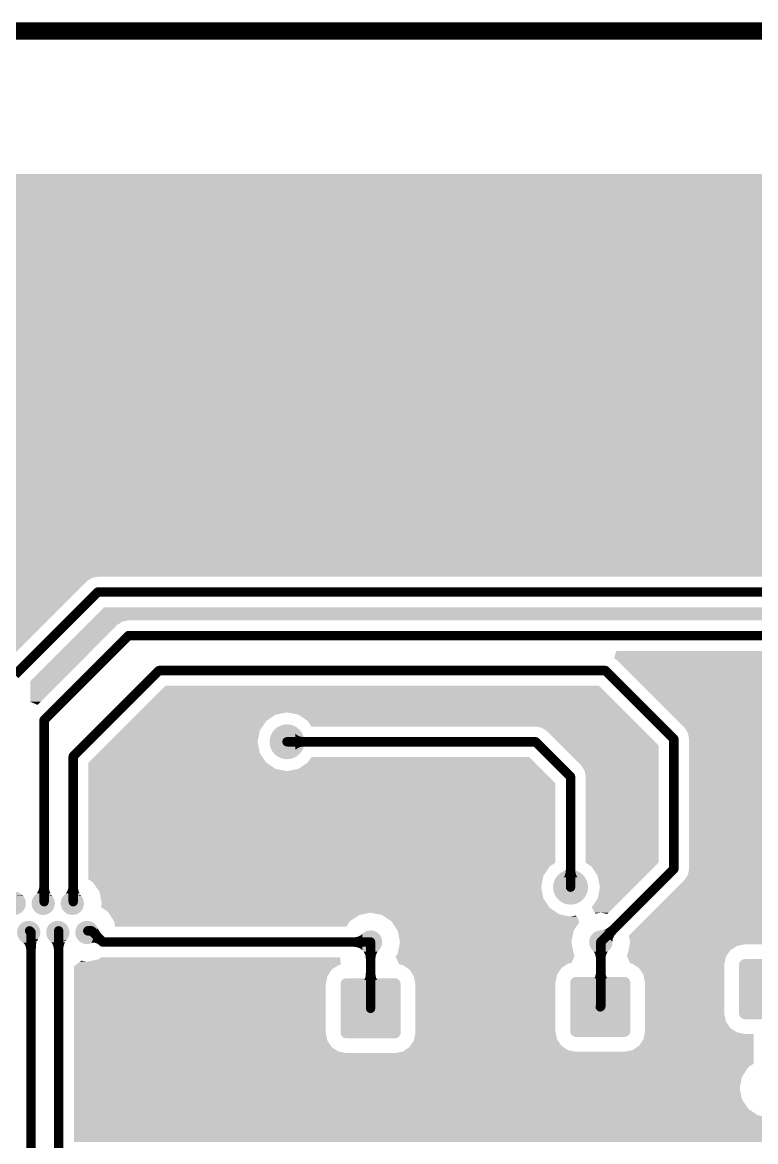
# Model space of a CAD drawing. Header units: millimetres. Extents: x -0.01 to 2.37, y -0.01 to 1.58.
# Drawn here: x 1.084 to 1.588, y 0.811 to 1.581 of the extents above; entities that cross this region are included whole.
import ezdxf

# ---------------------------------------------------------------- set-up
doc = ezdxf.new("R2010")
doc.units = ezdxf.units.MM
doc.layers.get('0').update_dxf_attribs({"linetype": 'CONTINUOUS', "lineweight": 0})
for name, color, linetype, lineweight in [('PCB_KUR_GBL', 10, 'CONTINUOUS', 0), ('PCB_KUR_GBP', 170, 'CONTINUOUS', 0), ('PCB_KUR_GBS', 176, 'CONTINUOUS', 0), ('PCB_KUR_GKO', 130, 'CONTINUOUS', 0), ('PCB_KUR_TXT', 254, 'CONTINUOUS', 0)]:
    doc.layers.add(name, color=color, linetype=linetype, lineweight=lineweight)

# ---------------------------------------------------------------- blocks, each defined once
blk = doc.blocks.new('CUSTOM_10')
for points in [[(-0.0187, -0.01685), (-0.0187, 0.01685), (0.0187, -0.01685), (0.0187, 0.01685)], [(-0.01865, 0.01685), (-0.0186, 0.01721), (0.01865, 0.01685), (0.01852, 0.01721)], [(-0.0186, 0.01721), (-0.01813, 0.01797), (0.01852, 0.01721), (0.01823, 0.01797)], [(-0.01813, 0.01797), (-0.01797, 0.01823), (0.01823, 0.01797), (0.01782, 0.01823)], [(-0.01797, 0.01823), (-0.01697, 0.0186), (0.01782, 0.01823), (0.01721, 0.0186)], [(-0.01697, 0.0186), (-0.01685, 0.01865), (0.01721, 0.0186), (0.01685, 0.01865)], [(-0.01685, 0.01865), (-0.01685, 0.0187), (0.01685, 0.01865), (0.01685, 0.0187)], [(-0.01852, -0.01721), (-0.01865, -0.01685), (0.0186, -0.01721), (0.01865, -0.01685)], [(-0.01823, -0.01797), (-0.01852, -0.01721), (0.01813, -0.01797), (0.0186, -0.01721)], [(-0.01782, -0.01823), (-0.01823, -0.01797), (0.01797, -0.01823), (0.01813, -0.01797)], [(-0.01721, -0.0186), (-0.01782, -0.01823), (0.01697, -0.0186), (0.01797, -0.01823)], [(-0.01685, -0.01865), (-0.01721, -0.0186), (0.01685, -0.01865), (0.01697, -0.0186)], [(-0.01685, -0.0187), (-0.01685, -0.01865), (0.01685, -0.0187), (0.01685, -0.01865)]]:
    blk.add_solid(points)
blk = doc.blocks.new('ROUND_16')
h = blk.add_hatch(color=256)
edge = h.paths.add_edge_path(flags=0)
edge.add_arc((0, 0), 0.008, 0, 360)
blk = doc.blocks.new('ROUND_7')
h = blk.add_hatch(color=256)
edge = h.paths.add_edge_path(flags=0)
edge.add_arc((0, 0), 0.00325, 0, 360)
blk = doc.blocks.new('CUSTOM_28')
for points in [[(-0.02065, 0.01685), (-0.02058, 0.01751), (0.02065, 0.01685), (0.02049, 0.01751)], [(-0.02065, 0.0168), (-0.02065, 0.01685), (0.02065, 0.0168), (0.02065, 0.01685)], [(-0.02065, -0.0168), (-0.02065, 0.0168), (0.02065, -0.0168), (0.02065, 0.0168)], [(-0.02058, 0.01751), (-0.02013, 0.01854), (0.02049, 0.01751), (0.02023, 0.01854)], [(-0.02013, 0.01854), (-0.01988, 0.0191), (0.02023, 0.01854), (0.01976, 0.0191)], [(-0.01988, 0.0191), (-0.01896, 0.01987), (0.01976, 0.0191), (0.0191, 0.01987)], [(-0.01896, 0.01987), (-0.01854, 0.02022), (0.0191, 0.01987), (0.01831, 0.02022)], [(-0.01854, 0.02022), (-0.01711, 0.02057), (0.01831, 0.02022), (0.01751, 0.02057)], [(-0.01711, 0.02057), (-0.01685, 0.02064), (0.01751, 0.02057), (0.01685, 0.02064)], [(-0.01685, 0.02064), (-0.01685, 0.02065), (0.01685, 0.02064), (0.01685, 0.02065)], [(-0.02065, -0.01685), (-0.02065, -0.0168), (0.02065, -0.01685), (0.02065, -0.0168)], [(-0.02049, -0.01751), (-0.02065, -0.01685), (0.02058, -0.01751), (0.02065, -0.01685)], [(-0.02023, -0.01854), (-0.02049, -0.01751), (0.02013, -0.01854), (0.02058, -0.01751)], [(-0.01976, -0.0191), (-0.02023, -0.01854), (0.01988, -0.0191), (0.02013, -0.01854)], [(-0.0191, -0.01987), (-0.01976, -0.0191), (0.01896, -0.01987), (0.01988, -0.0191)], [(-0.01831, -0.02022), (-0.0191, -0.01987), (0.01854, -0.02022), (0.01896, -0.01987)], [(-0.01751, -0.02057), (-0.01831, -0.02022), (0.01711, -0.02057), (0.01854, -0.02022)], [(-0.01685, -0.02064), (-0.01751, -0.02057), (0.01685, -0.02064), (0.01711, -0.02057)], [(-0.01685, -0.02065), (-0.01685, -0.02064), (0.01685, -0.02065), (0.01685, -0.02064)]]:
    blk.add_solid(points)
blk = doc.blocks.new('ROUND_6')
h = blk.add_hatch(color=256)
edge = h.paths.add_edge_path(flags=0)
edge.add_arc((0, 0), 0.012, 0, 360)
blk = doc.blocks.new('ROUND_8')
h = blk.add_hatch(color=256)
edge = h.paths.add_edge_path(flags=0)
edge.add_arc((0, 0), 0.005, 0, 360)

msp = doc.modelspace()

# ---------------------------------------------------------------- linework, layer by layer
at = {"layer": 'PCB_KUR_GBL', "lineweight": 211, "const_width": 0.0065}
for points in [[(1.079, 1.132), (1.136, 1.189)], [(1.136, 1.189), (1.884, 1.189)], [(1.099, 1.101), (1.157, 1.159)], [(1.157, 1.159), (1.654, 1.159)], [(1.119, 1.076), (1.178, 1.135)], [(1.178, 1.135), (1.485, 1.135)], [(1.485, 1.135), (1.532, 1.088)], [(1.099, 0.976), (1.099, 1.101)], [(1.266, 1.086), (1.437, 1.086)], [(1.437, 1.086), (1.461, 1.062)], [(1.532, 0.9985), (1.532, 1.088)], [(1.119, 0.976), (1.119, 1.076)], [(1.461, 0.986), (1.461, 1.062)], [(1.4818, 0.9483), (1.532, 0.9985)], [(1.089, 0.956), (1.09, 0.955)], [(1.09, 0.5505), (1.09, 0.955)], [(1.109, 0.6732), (1.109, 0.956)], [(1.129, 0.956), (1.1316, 0.956)], [(1.1316, 0.956), (1.1393, 0.9483)], [(1.1393, 0.9483), (1.3235, 0.9483)], [(1.3235, 0.9027), (1.3235, 0.9483)], [(1.4818, 0.904), (1.4818, 0.9483)], [(1.4814, 0.9037), (1.4818, 0.904)]]:
    msp.add_lwpolyline(points, dxfattribs=at)
at = {"layer": 'PCB_KUR_GBL'}
for points in [[(0.1693, 1.4694), (0.1693, 1.4764), (2.19325, 1.4694), (2.1926, 1.4764)], [(0.37565, 1.4764), (0.582, 1.4764), (2.1926, 1.4764), (0.582, 1.4764)], [(0.1666, 1.4557), (0.16794, 1.4625), (2.19598, 1.4557), (2.1939, 1.4625)], [(0.16794, 1.4625), (0.1693, 1.4694), (2.1939, 1.4625), (2.19325, 1.4694)], [(0.16384, 1.4491), (0.1666, 1.4557), (2.198, 1.4491), (2.19598, 1.4557)], [(0.1612, 1.4428), (0.16384, 1.4491), (2.20138, 1.4428), (2.198, 1.4491)], [(0.15722, 1.4368), (0.1612, 1.4428), (2.2046, 1.4368), (2.20138, 1.4428)], [(0.1535, 1.4312), (0.15722, 1.4368), (2.20916, 1.4312), (2.2046, 1.4368)], [(0.1436, 1.4213), (0.1483, 1.426), (2.21917, 1.4213), (2.2134, 1.426)], [(0.1483, 1.426), (0.1535, 1.4312), (2.2134, 1.426), (2.20916, 1.4312)], [(0.132, 1.4136), (0.13742, 1.4172), (2.23091, 1.4136), (2.2242, 1.4172)], [(0.13742, 1.4172), (0.1436, 1.4213), (2.2242, 1.4172), (2.21917, 1.4213)], [(0.1191, 1.4082), (0.12483, 1.4106), (2.24434, 1.4082), (2.2365, 1.4106)], [(0.12483, 1.4106), (0.132, 1.4136), (2.2365, 1.4106), (2.23091, 1.4136)], [(0.0984, 1.4052), (0.0984, 1.4055), (2.2638, 1.4052), (2.26059, 1.4055)], [(0.0984, 1.1995), (0.0984, 1.4052), (2.2638, 1.1995), (2.2638, 1.4052)], [(0.1054, 1.4055), (0.11047, 1.4065), (2.26059, 1.4055), (2.2499, 1.4065)], [(0.11047, 1.4065), (0.1191, 1.4082), (2.2499, 1.4065), (2.24434, 1.4082)], [(0.0984, 1.1987), (0.0984, 1.1995), (1.1319, 1.1987), (1.136, 1.1995)], [(0.0984, 1.1995), (0.0984, 1.1995), (1.136, 1.1995), (1.884, 1.1995)], [(0.0984, 1.1965), (0.0984, 1.1987), (1.1285, 1.1965), (1.1319, 1.1987)], [(0.0984, 1.1395), (0.0984, 1.1965), (1.0715, 1.1395), (1.1285, 1.1965)], [(1.1313, 1.1695), (1.1403, 1.1785), (1.8886, 1.1695), (1.8796, 1.1785)], [(1.0895, 1.1277), (1.1283, 1.1665), (1.11077, 1.1277), (1.1495, 1.1665)], [(1.1283, 1.1665), (1.1305, 1.1687), (1.1495, 1.1665), (1.153, 1.1687)], [(1.1305, 1.1687), (1.1313, 1.1695), (1.153, 1.1687), (1.157, 1.1695)], [(1.1313, 1.1695), (1.1313, 1.1695), (1.157, 1.1695), (1.654, 1.1695)], [(1.4909, 1.1435), (1.4925, 1.1485), (1.6546, 1.1435), (1.6496, 1.1485)], [(1.4925, 1.1425), (1.4909, 1.1435), (1.6556, 1.1425), (1.6546, 1.1435)], [(1.4944, 1.1406), (1.4925, 1.1425), (1.6575, 1.1406), (1.6556, 1.1425)], [(1.5395, 1.0955), (1.4944, 1.1406), (1.6575, 1.0955), (1.6575, 1.1406)], [(1.0895, 1.1135), (1.0895, 1.1277), (1.0966, 1.1135), (1.11077, 1.1277)], [(1.1641, 1.1062), (1.1824, 1.1245), (1.4989, 1.1062), (1.4806, 1.1245)], [(1.0945, 1.1114), (1.0895, 1.1135), (1.0945, 1.1114), (1.0966, 1.1135)], [(1.1582, 1.1003), (1.1626, 1.1047), (1.2517, 1.1003), (1.2583, 1.1047)], [(1.1626, 1.1047), (1.1641, 1.1062), (1.2583, 1.1047), (1.266, 1.1062)], [(1.2737, 1.1047), (1.266, 1.1062), (1.5004, 1.1047), (1.4989, 1.1062)], [(1.2803, 1.1003), (1.2737, 1.1047), (1.5048, 1.1003), (1.5004, 1.1047)], [(1.1439, 1.086), (1.1516, 1.0937), (1.2458, 1.086), (1.2473, 1.0937)], [(1.1516, 1.0937), (1.1582, 1.1003), (1.2473, 1.0937), (1.2517, 1.1003)], [(1.2828, 1.0965), (1.2803, 1.1003), (1.5086, 1.0965), (1.5048, 1.1003)], [(1.441, 1.0957), (1.437, 1.0965), (1.5094, 1.0957), (1.5086, 1.0965)], [(1.4445, 1.0935), (1.441, 1.0957), (1.5116, 1.0935), (1.5094, 1.0957)], [(1.4544, 1.0836), (1.4445, 1.0935), (1.5215, 1.0836), (1.5116, 1.0935)], [(1.5417, 1.092), (1.5395, 1.0955), (1.6575, 1.092), (1.6575, 1.0955)], [(1.1362, 1.0783), (1.1439, 1.086), (1.2473, 1.0783), (1.2458, 1.086)], [(1.2717, 1.0912), (1.2717, 1.0916), (1.2722, 1.0912), (1.2717, 1.0916)], [(1.2717, 1.0908), (1.2717, 1.0912), (1.2727, 1.0908), (1.2722, 1.0912)], [(1.2717, 1.0904), (1.2717, 1.0908), (1.2733, 1.0904), (1.2727, 1.0908)], [(1.2717, 1.0901), (1.2717, 1.0904), (1.2738, 1.0901), (1.2733, 1.0904)], [(1.2717, 1.0898), (1.2717, 1.0901), (1.2745, 1.0898), (1.2738, 1.0901)], [(1.2717, 1.0896), (1.2717, 1.0898), (1.2751, 1.0896), (1.2745, 1.0898)], [(1.2717, 1.0895), (1.2717, 1.0896), (1.2758, 1.0895), (1.2751, 1.0896)], [(1.2717, 1.0893), (1.2717, 1.0895), (1.2765, 1.0893), (1.2758, 1.0895)], [(1.2717, 1.0892), (1.2717, 1.0893), (1.2781, 1.0892), (1.2773, 1.0893)], [(1.2717, 1.0827), (1.2717, 1.0892), (1.2781, 1.0827), (1.2781, 1.0892)], [(1.5425, 1.088), (1.5417, 1.092), (1.6575, 1.088), (1.6575, 1.092)], [(1.5425, 0.9985), (1.5425, 1.088), (1.6575, 0.9985), (1.6575, 1.088)], [(1.1296, 1.0717), (1.1362, 1.0783), (1.2517, 1.0717), (1.2473, 1.0783)], [(1.2717, 1.0825), (1.2717, 1.0827), (1.2758, 1.0825), (1.2765, 1.0827)], [(1.2717, 1.0827), (1.2717, 1.0827), (1.2765, 1.0827), (1.2773, 1.0827)], [(1.2717, 1.0824), (1.2717, 1.0825), (1.2751, 1.0824), (1.2758, 1.0825)], [(1.2717, 1.0822), (1.2717, 1.0824), (1.2745, 1.0822), (1.2751, 1.0824)], [(1.2717, 1.0819), (1.2717, 1.0822), (1.2738, 1.0819), (1.2745, 1.0822)], [(1.2717, 1.0816), (1.2717, 1.0819), (1.2733, 1.0816), (1.2738, 1.0819)], [(1.2717, 1.0812), (1.2717, 1.0816), (1.2727, 1.0812), (1.2733, 1.0816)], [(1.2717, 1.0808), (1.2717, 1.0812), (1.2722, 1.0808), (1.2727, 1.0812)], [(1.2717, 1.0804), (1.2717, 1.0808), (1.2717, 1.0804), (1.2722, 1.0808)], [(1.4685, 1.0695), (1.4544, 1.0836), (1.5215, 1.0695), (1.5215, 1.0836)], [(1.1295, 1.0716), (1.1296, 1.0717), (1.25185, 1.0716), (1.2517, 1.0717)], [(1.1295, 1.0673), (1.1295, 1.0716), (1.2583, 1.0673), (1.25185, 1.0716)], [(1.2737, 1.0673), (1.2803, 1.0717), (1.4408, 1.0673), (1.4364, 1.0717)], [(1.2803, 1.0717), (1.2828, 1.0755), (1.4364, 1.0717), (1.4326, 1.0755)], [(1.1295, 1.0658), (1.1295, 1.0673), (1.266, 1.0658), (1.2583, 1.0673)], [(1.1295, 1.0576), (1.1295, 1.0658), (1.4505, 1.0576), (1.4423, 1.0658)], [(1.266, 1.0658), (1.2737, 1.0673), (1.4423, 1.0658), (1.4408, 1.0673)], [(1.4707, 1.066), (1.4685, 1.0695), (1.5215, 1.066), (1.5215, 1.0695)], [(1.4715, 1.062), (1.4707, 1.066), (1.5215, 1.062), (1.5215, 1.066)], [(1.1295, 1.0028), (1.1295, 1.0576), (1.4505, 1.0028), (1.4505, 1.0576)], [(1.4715, 1.0029), (1.4715, 1.062), (1.5215, 1.0029), (1.5215, 1.062)], [(1.1295, 1.0003), (1.1295, 1.0028), (1.4467, 1.0003), (1.4505, 1.0028)], [(1.4715, 1.0028), (1.4715, 1.0029), (1.5214, 1.0028), (1.5215, 1.0029)], [(1.4753, 1.0003), (1.4715, 1.0028), (1.5189, 1.0003), (1.5214, 1.0028)], [(1.1295, 0.9937), (1.1295, 1.0003), (1.4423, 0.9937), (1.4467, 1.0003)], [(1.1295, 0.9913), (1.1295, 0.9937), (1.44183, 0.9913), (1.4423, 0.9937)], [(1.4562, 0.9927), (1.4566, 0.9933), (1.4658, 0.9927), (1.4654, 0.9933)], [(1.4566, 0.9933), (1.4569, 0.9938), (1.4654, 0.9933), (1.4651, 0.9938)], [(1.4569, 0.9938), (1.4572, 0.9945), (1.4651, 0.9938), (1.4648, 0.9945)], [(1.4572, 0.9945), (1.4574, 0.9951), (1.4648, 0.9945), (1.4646, 0.9951)], [(1.4574, 0.9951), (1.4575, 0.9958), (1.4646, 0.9951), (1.4645, 0.9958)], [(1.4575, 0.9958), (1.4577, 0.9965), (1.4645, 0.9958), (1.4643, 0.9965)], [(1.4577, 0.9973), (1.4577, 0.9981), (1.4643, 0.9973), (1.4642, 0.9981)], [(1.4577, 0.9965), (1.4577, 0.9973), (1.4643, 0.9965), (1.4643, 0.9973)], [(1.4797, 0.9937), (1.4753, 1.0003), (1.5123, 0.9937), (1.5189, 1.0003)], [(1.4812, 0.986), (1.4797, 0.9937), (1.5046, 0.986), (1.5123, 0.9937)], [(1.5395, 0.9911), (1.5417, 0.9945), (1.6575, 0.9911), (1.6575, 0.9945)], [(1.5417, 0.9945), (1.5425, 0.9985), (1.6575, 0.9945), (1.6575, 0.9985)], [(1.0955, 0.985), (1.09553, 0.9852), (1.10233, 0.985), (1.1023, 0.9852)], [(1.09553, 0.9852), (1.0956, 0.9857), (1.1023, 0.9852), (1.1023, 0.9857)], [(1.0956, 0.9857), (1.09564, 0.986), (1.1023, 0.9857), (1.1023, 0.986)], [(1.09564, 0.986), (1.0957, 0.9865), (1.1023, 0.986), (1.10224, 0.9865)], [(1.0957, 0.9868), (1.0957, 0.9873), (1.1022, 0.9868), (1.0957, 0.9873)], [(1.0957, 0.9865), (1.0957, 0.9868), (1.10224, 0.9865), (1.1022, 0.9868)], [(1.1155, 0.985), (1.11556, 0.9852), (1.12233, 0.985), (1.1223, 0.9852)], [(1.11556, 0.9852), (1.1157, 0.9857), (1.1223, 0.9852), (1.1223, 0.9857)], [(1.1157, 0.9868), (1.1157, 0.9873), (1.1222, 0.9868), (1.1157, 0.9873)], [(1.1157, 0.9865), (1.1157, 0.9868), (1.12224, 0.9865), (1.1222, 0.9868)], [(1.1157, 0.986), (1.1157, 0.9865), (1.1223, 0.986), (1.12224, 0.9865)], [(1.1157, 0.9857), (1.1157, 0.986), (1.1223, 0.9857), (1.1223, 0.986)], [(1.1327, 0.9892), (1.1295, 0.9913), (1.44142, 0.9892), (1.44183, 0.9913)], [(1.13487, 0.986), (1.1327, 0.9892), (1.4408, 0.986), (1.44142, 0.9892)], [(1.1371, 0.9827), (1.13487, 0.986), (1.44144, 0.9827), (1.4408, 0.986)], [(1.4554, 0.9917), (1.4558, 0.9922), (1.4666, 0.9917), (1.4662, 0.9922)], [(1.4554, 0.9917), (1.4554, 0.9917), (1.4554, 0.9917), (1.4666, 0.9917)], [(1.4558, 0.9922), (1.4562, 0.9927), (1.4662, 0.9922), (1.4658, 0.9927)], [(1.4797, 0.9783), (1.4812, 0.986), (1.4969, 0.9783), (1.5046, 0.986)], [(1.5011, 0.9527), (1.5395, 0.9911), (1.6575, 0.9527), (1.6575, 0.9911)], [(1.0844, 0.9802), (1.07818, 0.9807), (1.0844, 0.9802), (1.084, 0.9807)], [(1.0932, 0.9811), (1.09345, 0.9813), (1.10373, 0.9811), (1.1036, 0.9813)], [(1.09818, 0.9807), (1.0932, 0.9811), (1.104, 0.9807), (1.10373, 0.9811)], [(1.09345, 0.9813), (1.0937, 0.9815), (1.1036, 0.9813), (1.10348, 0.9815)], [(1.0937, 0.9815), (1.09394, 0.9818), (1.10348, 0.9815), (1.1033, 0.9818)], [(1.09394, 0.9818), (1.0941, 0.982), (1.1033, 0.9818), (1.10321, 0.982)], [(1.0941, 0.982), (1.0945, 0.9825), (1.10321, 0.982), (1.103, 0.9825)], [(1.0945, 0.9825), (1.0948, 0.9831), (1.103, 0.9825), (1.1028, 0.9831)], [(1.0948, 0.9831), (1.0951, 0.9837), (1.1028, 0.9831), (1.10263, 0.9837)], [(1.0951, 0.9837), (1.09513, 0.9838), (1.10263, 0.9837), (1.1026, 0.9838)], [(1.09513, 0.9838), (1.0953, 0.9843), (1.1026, 0.9838), (1.10246, 0.9843)], [(1.0953, 0.9843), (1.09536, 0.9845), (1.10246, 0.9843), (1.1024, 0.9845)], [(1.09536, 0.9845), (1.0955, 0.985), (1.1024, 0.9845), (1.10233, 0.985)], [(1.1044, 0.9802), (1.09818, 0.9807), (1.1044, 0.9802), (1.104, 0.9807)], [(1.1132, 0.9811), (1.11345, 0.9813), (1.12373, 0.9811), (1.1236, 0.9813)], [(1.11818, 0.9807), (1.1132, 0.9811), (1.124, 0.9807), (1.12373, 0.9811)], [(1.11345, 0.9813), (1.1137, 0.9815), (1.1236, 0.9813), (1.12348, 0.9815)], [(1.1137, 0.9815), (1.11394, 0.9818), (1.12348, 0.9815), (1.1233, 0.9818)], [(1.11394, 0.9818), (1.1141, 0.982), (1.1233, 0.9818), (1.12321, 0.982)], [(1.1141, 0.982), (1.1145, 0.9825), (1.12321, 0.982), (1.123, 0.9825)], [(1.1145, 0.9825), (1.1148, 0.9831), (1.123, 0.9825), (1.1228, 0.9831)], [(1.1148, 0.9831), (1.1151, 0.9837), (1.1228, 0.9831), (1.12263, 0.9837)], [(1.1151, 0.9837), (1.11513, 0.9838), (1.12263, 0.9837), (1.1226, 0.9838)], [(1.11513, 0.9838), (1.1153, 0.9843), (1.1226, 0.9838), (1.12246, 0.9843)], [(1.1153, 0.9843), (1.11536, 0.9845), (1.12246, 0.9843), (1.1224, 0.9845)], [(1.11536, 0.9845), (1.1155, 0.985), (1.1224, 0.9845), (1.12233, 0.985)], [(1.1244, 0.9802), (1.11818, 0.9807), (1.1244, 0.9802), (1.124, 0.9807)], [(1.13795, 0.9783), (1.1371, 0.9827), (1.4423, 0.9783), (1.44144, 0.9827)], [(1.1386, 0.9749), (1.13795, 0.9783), (1.44457, 0.9749), (1.4423, 0.9783)], [(1.4757, 0.9724), (1.4797, 0.9783), (1.491, 0.9724), (1.4969, 0.9783)], [(1.1381, 0.9723), (1.1386, 0.9749), (1.4463, 0.9723), (1.44457, 0.9749)], [(1.13899, 0.9717), (1.1381, 0.9723), (1.4467, 0.9717), (1.4463, 0.9723)], [(1.1427, 0.9692), (1.13899, 0.9717), (1.45045, 0.9692), (1.4467, 0.9717)], [(1.4766, 0.9699), (1.4757, 0.9724), (1.4885, 0.9699), (1.491, 0.9724)], [(1.47767, 0.9685), (1.4766, 0.9699), (1.4871, 0.9685), (1.4885, 0.9699)], [(1.14317, 0.9685), (1.1427, 0.9692), (1.4515, 0.9685), (1.45045, 0.9692)], [(1.14426, 0.9669), (1.14317, 0.9685), (1.3158, 0.9669), (1.3235, 0.9685)], [(1.1471, 0.9627), (1.14426, 0.9669), (1.30936, 0.9627), (1.3158, 0.9669)], [(1.14712, 0.9626), (1.1471, 0.9627), (1.3092, 0.9626), (1.30936, 0.9627)], [(1.1478, 0.9588), (1.14712, 0.9626), (1.3067, 0.9588), (1.3092, 0.9626)], [(1.32935, 0.9673), (1.3235, 0.9685), (1.4533, 0.9673), (1.4515, 0.9685)], [(1.3313, 0.9669), (1.32935, 0.9673), (1.45535, 0.9669), (1.4533, 0.9673)], [(1.33296, 0.9658), (1.3313, 0.9669), (1.461, 0.9658), (1.45535, 0.9669)], [(1.33508, 0.9644), (1.33296, 0.9658), (1.4661, 0.9644), (1.4651, 0.9658)], [(1.3378, 0.9626), (1.33508, 0.9644), (1.46675, 0.9626), (1.4661, 0.9644)], [(1.33827, 0.9619), (1.3378, 0.9626), (1.467, 0.9619), (1.46675, 0.9626)], [(1.461, 0.9658), (1.46459, 0.9665), (1.4651, 0.9658), (1.4646, 0.9665)], [(1.4782, 0.9678), (1.47767, 0.9685), (1.47821, 0.9678), (1.4818, 0.9685)], [(1.4782, 0.9678), (1.4782, 0.9678), (1.4782, 0.9678), (1.47821, 0.9678)], [(1.48619, 0.9676), (1.4818, 0.9685), (1.4862, 0.9676), (1.4871, 0.9685)], [(1.13428, 0.9541), (1.13475, 0.9552), (1.1382, 0.9541), (1.1373, 0.9552)], [(1.13475, 0.9552), (1.135, 0.9558), (1.1373, 0.9552), (1.137, 0.9558)], [(1.135, 0.9558), (1.13543, 0.9568), (1.137, 0.9558), (1.1363, 0.9568)], [(1.13543, 0.9568), (1.13564, 0.9573), (1.1363, 0.9568), (1.1361, 0.9573)], [(1.13564, 0.9573), (1.1359, 0.9579), (1.1361, 0.9573), (1.1359, 0.9579)], [(1.3422, 0.956), (1.33827, 0.9619), (1.4631, 0.956), (1.467, 0.9619)], [(1.3437, 0.9483), (1.3422, 0.956), (1.4616, 0.9483), (1.4631, 0.956)], [(1.4836, 0.9545), (1.4818, 0.9563), (1.4926, 0.9545), (1.4908, 0.9563)], [(1.4825, 0.9563), (1.4831, 0.9564), (1.4908, 0.9563), (1.4907, 0.9564)], [(1.4831, 0.9564), (1.4838, 0.9565), (1.4907, 0.9564), (1.4906, 0.9565)], [(1.4842, 0.9539), (1.4836, 0.9545), (1.4921, 0.9539), (1.4926, 0.9545)], [(1.4838, 0.9565), (1.4844, 0.9567), (1.4906, 0.9565), (1.4904, 0.9567)], [(1.4844, 0.9567), (1.485, 0.957), (1.4904, 0.9567), (1.4901, 0.957)], [(1.485, 0.957), (1.4856, 0.9573), (1.4901, 0.957), (1.4898, 0.9573)], [(1.4856, 0.9573), (1.4862, 0.9577), (1.4898, 0.9573), (1.4894, 0.9577)], [(1.4862, 0.9577), (1.4868, 0.9581), (1.4894, 0.9577), (1.489, 0.9581)], [(1.4868, 0.9581), (1.4874, 0.9586), (1.489, 0.9581), (1.4885, 0.9586)], [(1.4874, 0.9586), (1.488, 0.9591), (1.4885, 0.9586), (1.488, 0.9591)], [(1.0841, 0.9482), (1.08694, 0.9488), (1.09393, 0.9482), (1.0941, 0.9488)], [(1.08427, 0.9481), (1.0841, 0.9482), (1.0939, 0.9481), (1.09393, 0.9482)], [(1.0846, 0.9479), (1.08427, 0.9481), (1.09383, 0.9479), (1.0939, 0.9481)], [(1.08492, 0.9475), (1.0846, 0.9479), (1.0937, 0.9475), (1.09383, 0.9479)], [(1.085, 0.9474), (1.08492, 0.9475), (1.09367, 0.9474), (1.0937, 0.9475)], [(1.0854, 0.947), (1.085, 0.9474), (1.09356, 0.947), (1.09367, 0.9474)], [(1.08553, 0.9468), (1.0854, 0.947), (1.0935, 0.9468), (1.09356, 0.947)], [(1.0858, 0.9464), (1.08553, 0.9468), (1.09344, 0.9464), (1.0935, 0.9468)], [(1.08694, 0.9488), (1.08979, 0.9494), (1.0941, 0.9488), (1.0944, 0.9494)], [(1.08979, 0.9494), (1.09216, 0.9499), (1.0944, 0.9494), (1.0947, 0.9499)], [(1.09216, 0.9499), (1.095, 0.9505), (1.0947, 0.9499), (1.095, 0.9505)], [(1.1032, 0.9488), (1.10818, 0.9492), (1.11373, 0.9488), (1.114, 0.9492)], [(1.10345, 0.9486), (1.1032, 0.9488), (1.1136, 0.9486), (1.11373, 0.9488)], [(1.1037, 0.9484), (1.10345, 0.9486), (1.1135, 0.9484), (1.1136, 0.9486)], [(1.10402, 0.948), (1.1037, 0.9484), (1.1133, 0.948), (1.1135, 0.9484)], [(1.1041, 0.9479), (1.10402, 0.948), (1.11325, 0.9479), (1.1133, 0.948)], [(1.1045, 0.9474), (1.1041, 0.9479), (1.113, 0.9474), (1.11325, 0.9479)], [(1.1048, 0.9468), (1.1045, 0.9474), (1.1128, 0.9468), (1.113, 0.9474)], [(1.1051, 0.9462), (1.1048, 0.9468), (1.11263, 0.9462), (1.1128, 0.9468)], [(1.10818, 0.9492), (1.1144, 0.9497), (1.114, 0.9492), (1.1144, 0.9497)], [(1.1315, 0.9476), (1.132, 0.9477), (1.1315, 0.9476), (1.13154, 0.9477)], [(1.13154, 0.9477), (1.13163, 0.9479), (1.132, 0.9477), (1.1326, 0.9479)], [(1.13163, 0.9479), (1.13355, 0.9524), (1.1378, 0.9479), (1.1397, 0.9524)], [(1.13163, 0.9479), (1.13163, 0.9479), (1.1326, 0.9479), (1.1331, 0.9479)], [(1.13355, 0.9524), (1.13381, 0.953), (1.1397, 0.9524), (1.1392, 0.953)], [(1.1342, 0.9477), (1.1337, 0.9479), (1.13772, 0.9477), (1.1378, 0.9479)], [(1.13381, 0.953), (1.13428, 0.9541), (1.1392, 0.953), (1.1382, 0.9541)], [(1.1348, 0.9475), (1.1342, 0.9477), (1.13763, 0.9475), (1.13772, 0.9477)], [(1.1354, 0.9473), (1.1348, 0.9475), (1.13755, 0.9473), (1.13763, 0.9475)], [(1.1359, 0.9469), (1.1354, 0.9473), (1.13738, 0.9469), (1.13755, 0.9473)], [(1.1365, 0.9465), (1.1359, 0.9469), (1.13721, 0.9465), (1.13738, 0.9469)], [(1.3114, 0.945), (1.3114, 0.9515), (1.3178, 0.945), (1.3178, 0.9515)], [(1.3122, 0.9515), (1.313, 0.9516), (1.3178, 0.9515), (1.3178, 0.9516)], [(1.313, 0.9516), (1.3137, 0.9517), (1.3178, 0.9516), (1.3178, 0.9517)], [(1.3137, 0.9517), (1.3144, 0.9519), (1.3178, 0.9517), (1.3178, 0.9519)], [(1.3144, 0.9519), (1.3151, 0.9521), (1.3178, 0.9519), (1.3178, 0.9521)], [(1.3151, 0.9521), (1.3157, 0.9524), (1.3178, 0.9521), (1.3178, 0.9524)], [(1.3157, 0.9524), (1.3163, 0.9527), (1.3178, 0.9524), (1.3178, 0.9527)], [(1.3163, 0.9527), (1.3168, 0.953), (1.3178, 0.9527), (1.3178, 0.953)], [(1.3168, 0.953), (1.3173, 0.9534), (1.3178, 0.953), (1.3178, 0.9534)], [(1.3173, 0.9534), (1.3178, 0.9539), (1.3178, 0.9534), (1.3178, 0.9539)], [(1.3422, 0.9405), (1.3437, 0.9483), (1.4631, 0.9405), (1.4616, 0.9483)], [(1.4847, 0.9534), (1.4842, 0.9539), (1.4916, 0.9534), (1.4921, 0.9539)], [(1.4853, 0.9528), (1.4847, 0.9534), (1.4911, 0.9528), (1.4916, 0.9534)], [(1.4859, 0.9522), (1.4853, 0.9528), (1.4908, 0.9522), (1.4911, 0.9528)], [(1.4866, 0.9515), (1.4859, 0.9522), (1.4905, 0.9515), (1.4908, 0.9522)], [(1.4872, 0.9509), (1.4866, 0.9515), (1.4902, 0.9509), (1.4905, 0.9515)], [(1.4878, 0.9503), (1.4872, 0.9509), (1.49, 0.9503), (1.4902, 0.9509)], [(1.4885, 0.9496), (1.4878, 0.9503), (1.4899, 0.9496), (1.49, 0.9503)], [(1.4891, 0.949), (1.4885, 0.9496), (1.4898, 0.949), (1.4899, 0.9496)], [(1.4898, 0.9483), (1.4891, 0.949), (1.4898, 0.9483), (1.4898, 0.949)], [(1.502, 0.9483), (1.5011, 0.9527), (1.6575, 0.9483), (1.6575, 0.9527)], [(1.50145, 0.9456), (1.50167, 0.9467), (1.5754, 0.9456), (1.5807, 0.9467)], [(1.50167, 0.9467), (1.502, 0.9483), (1.6575, 0.9467), (1.6575, 0.9483)], [(1.50167, 0.9467), (1.50167, 0.9467), (1.5807, 0.9467), (1.6143, 0.9467)], [(1.08598, 0.9461), (1.0858, 0.9464), (1.0934, 0.9461), (1.09344, 0.9464)], [(1.0861, 0.9459), (1.08598, 0.9461), (1.09338, 0.9459), (1.0934, 0.9461)], [(1.0863, 0.9453), (1.0861, 0.9459), (1.0933, 0.9453), (1.09338, 0.9459)], [(1.0865, 0.9446), (1.0863, 0.9453), (1.0933, 0.9446), (1.0933, 0.9453)], [(1.0866, 0.9439), (1.0865, 0.9446), (1.0933, 0.9439), (1.0933, 0.9446)], [(1.08661, 0.9438), (1.0866, 0.9439), (1.0933, 0.9438), (1.0933, 0.9439)], [(1.0867, 0.9431), (1.08661, 0.9438), (1.09027, 0.9431), (1.0933, 0.9438)], [(1.0868, 0.9423), (1.0867, 0.9431), (1.0868, 0.9423), (1.09027, 0.9431)], [(1.10513, 0.9461), (1.1051, 0.9462), (1.1126, 0.9461), (1.11263, 0.9462)], [(1.1053, 0.9456), (1.10513, 0.9461), (1.11246, 0.9456), (1.1126, 0.9461)], [(1.10536, 0.9454), (1.1053, 0.9456), (1.1124, 0.9454), (1.11246, 0.9456)], [(1.1055, 0.9449), (1.10536, 0.9454), (1.11233, 0.9449), (1.1124, 0.9454)], [(1.10553, 0.9447), (1.1055, 0.9449), (1.1123, 0.9447), (1.11233, 0.9449)], [(1.1056, 0.9442), (1.10553, 0.9447), (1.1123, 0.9442), (1.1123, 0.9447)], [(1.10564, 0.9439), (1.1056, 0.9442), (1.1123, 0.9439), (1.1123, 0.9442)], [(1.1057, 0.9434), (1.10564, 0.9439), (1.11224, 0.9434), (1.1123, 0.9439)], [(1.1057, 0.9431), (1.1057, 0.9434), (1.1122, 0.9431), (1.11224, 0.9434)], [(1.1057, 0.9426), (1.1057, 0.9431), (1.1057, 0.9426), (1.1122, 0.9431)], [(1.137, 0.946), (1.1365, 0.9465), (1.137, 0.946), (1.13721, 0.9465)], [(1.313, 0.9449), (1.3122, 0.945), (1.3178, 0.9449), (1.3178, 0.945)], [(1.3137, 0.9448), (1.313, 0.9449), (1.3178, 0.9448), (1.3178, 0.9449)], [(1.3144, 0.9446), (1.3137, 0.9448), (1.3178, 0.9446), (1.3178, 0.9448)], [(1.3151, 0.9444), (1.3144, 0.9446), (1.3178, 0.9444), (1.3178, 0.9446)], [(1.3157, 0.9442), (1.3151, 0.9444), (1.3178, 0.9442), (1.3178, 0.9444)], [(1.3163, 0.9439), (1.3157, 0.9442), (1.3178, 0.9439), (1.3178, 0.9442)], [(1.3168, 0.9435), (1.3163, 0.9439), (1.3178, 0.9435), (1.3178, 0.9439)], [(1.3173, 0.9431), (1.3168, 0.9435), (1.3178, 0.9431), (1.3178, 0.9435)], [(1.3178, 0.9427), (1.3173, 0.9431), (1.3178, 0.9427), (1.3178, 0.9431)], [(1.3184, 0.9421), (1.3179, 0.9426), (1.3287, 0.9421), (1.3291, 0.9426)], [(1.3179, 0.9426), (1.3179, 0.9426), (1.3291, 0.9426), (1.3179, 0.9426)], [(1.3188, 0.9416), (1.3184, 0.9421), (1.3283, 0.9416), (1.3287, 0.9421)], [(1.3191, 0.941), (1.3188, 0.9416), (1.3279, 0.941), (1.3283, 0.9416)], [(1.3194, 0.9404), (1.3191, 0.941), (1.3276, 0.9404), (1.3279, 0.941)], [(1.3197, 0.9398), (1.3194, 0.9404), (1.3274, 0.9398), (1.3276, 0.9404)], [(1.3199, 0.9391), (1.3197, 0.9398), (1.3271, 0.9391), (1.3274, 0.9398)], [(1.3201, 0.9385), (1.3199, 0.9391), (1.327, 0.9385), (1.3271, 0.9391)], [(1.3407, 0.9383), (1.34138, 0.9393), (1.46348, 0.9383), (1.4639, 0.9393)], [(1.34138, 0.9393), (1.3422, 0.9405), (1.4639, 0.9393), (1.4631, 0.9405)], [(1.4766, 0.9421), (1.4762, 0.9426), (1.4869, 0.9421), (1.4874, 0.9426)], [(1.4762, 0.9426), (1.4762, 0.9426), (1.4874, 0.9426), (1.4762, 0.9426)], [(1.477, 0.9416), (1.4766, 0.9421), (1.4865, 0.9416), (1.4869, 0.9421)], [(1.4774, 0.941), (1.477, 0.9416), (1.4862, 0.941), (1.4865, 0.9416)], [(1.4777, 0.9404), (1.4774, 0.941), (1.4858, 0.9404), (1.4862, 0.941)], [(1.4779, 0.9398), (1.4777, 0.9404), (1.4856, 0.9398), (1.4858, 0.9404)], [(1.4781, 0.9391), (1.4779, 0.9398), (1.4854, 0.9391), (1.4856, 0.9398)], [(1.4783, 0.9385), (1.4781, 0.9391), (1.4852, 0.9385), (1.4854, 0.9391)], [(1.4996, 0.9393), (1.5004, 0.9405), (1.5686, 0.9393), (1.5694, 0.9405)], [(1.50009, 0.9381), (1.4996, 0.9393), (1.5678, 0.9381), (1.5686, 0.9393)], [(1.5004, 0.9405), (1.50083, 0.9426), (1.5694, 0.9405), (1.5708, 0.9426)], [(1.50083, 0.9426), (1.50145, 0.9456), (1.5708, 0.9426), (1.5754, 0.9456)], [(1.1195, 0.9315), (1.12062, 0.9324), (1.30002, 0.9315), (1.3014, 0.9324)], [(1.1195, 0.9294), (1.1195, 0.9315), (1.2968, 0.9294), (1.30002, 0.9315)], [(1.12062, 0.9324), (1.121, 0.9327), (1.3014, 0.9324), (1.303, 0.9327)], [(1.121, 0.9327), (1.1235, 0.9347), (1.303, 0.9327), (1.3028, 0.9347)], [(1.1235, 0.9347), (1.1245, 0.9355), (1.1284, 0.9347), (1.12451, 0.9355)], [(1.1245, 0.9355), (1.1245, 0.9355), (1.12451, 0.9355), (1.1245, 0.9355)], [(1.1284, 0.9347), (1.1361, 0.9363), (1.3028, 0.9347), (1.30264, 0.9363)], [(1.1361, 0.9363), (1.13819, 0.9377), (1.30264, 0.9363), (1.3025, 0.9377)], [(1.1382, 0.9377), (1.1385, 0.9379), (1.1393, 0.9377), (1.1385, 0.9379)], [(1.1382, 0.9377), (1.1382, 0.9377), (1.3025, 0.9377), (1.1393, 0.9377)], [(1.3202, 0.9377), (1.3201, 0.9385), (1.3269, 0.9377), (1.327, 0.9385)], [(1.3202, 0.937), (1.3202, 0.9377), (1.3268, 0.937), (1.3269, 0.9377)], [(1.3203, 0.9362), (1.3202, 0.937), (1.3268, 0.9362), (1.3268, 0.937)], [(1.3407, 0.9381), (1.3407, 0.9383), (1.4634, 0.9381), (1.46348, 0.9383)], [(1.34268, 0.9338), (1.3407, 0.9381), (1.4616, 0.9338), (1.4634, 0.9381)], [(1.34287, 0.9334), (1.34268, 0.9338), (1.4592, 0.9334), (1.4616, 0.9338)], [(1.3431, 0.9329), (1.34287, 0.9334), (1.45845, 0.9329), (1.4592, 0.9334)], [(1.3457, 0.9324), (1.3431, 0.9329), (1.4577, 0.9324), (1.45845, 0.9329)], [(1.3487, 0.9304), (1.3457, 0.9324), (1.4547, 0.9304), (1.4577, 0.9324)], [(1.4784, 0.9377), (1.4783, 0.9385), (1.4851, 0.9377), (1.4852, 0.9385)], [(1.4785, 0.937), (1.4784, 0.9377), (1.485, 0.937), (1.4851, 0.9377)], [(1.4785, 0.9362), (1.4785, 0.937), (1.485, 0.9362), (1.485, 0.937)], [(1.5019, 0.9337), (1.50009, 0.9381), (1.5669, 0.9337), (1.5678, 0.9381)], [(1.5035, 0.9334), (1.5019, 0.9337), (1.56684, 0.9334), (1.5669, 0.9337)], [(1.50457, 0.9327), (1.5035, 0.9334), (1.5667, 0.9327), (1.56684, 0.9334)], [(1.5081, 0.9304), (1.50457, 0.9327), (1.5667, 0.9304), (1.5667, 0.9327)], [(1.1195, 0.9248), (1.1195, 0.9294), (1.2938, 0.9248), (1.2968, 0.9294)], [(1.1195, 0.9195), (1.1195, 0.9248), (1.2927, 0.9195), (1.2938, 0.9248)], [(1.3195, 0.9229), (1.3198, 0.9237), (1.3276, 0.9229), (1.3273, 0.9237)], [(1.3198, 0.9237), (1.32, 0.9245), (1.3273, 0.9237), (1.3271, 0.9245)], [(1.32, 0.9245), (1.3201, 0.9255), (1.3271, 0.9245), (1.3269, 0.9255)], [(1.3201, 0.9255), (1.3202, 0.9266), (1.3269, 0.9255), (1.3268, 0.9266)], [(1.3202, 0.9266), (1.3203, 0.9279), (1.3268, 0.9266), (1.3268, 0.9279)], [(1.3502, 0.9294), (1.3487, 0.9304), (1.45405, 0.9294), (1.4547, 0.9304)], [(1.35255, 0.9258), (1.3502, 0.9294), (1.4517, 0.9258), (1.45405, 0.9294)], [(1.3532, 0.9248), (1.35255, 0.9258), (1.45149, 0.9248), (1.4517, 0.9258)], [(1.35409, 0.9205), (1.3532, 0.9248), (1.4506, 0.9205), (1.45149, 0.9248)], [(1.4773, 0.9233), (1.4777, 0.9239), (1.4862, 0.9233), (1.4858, 0.9239)], [(1.4777, 0.9239), (1.478, 0.9247), (1.4858, 0.9239), (1.4855, 0.9247)], [(1.478, 0.9247), (1.4782, 0.9255), (1.4855, 0.9247), (1.4853, 0.9255)], [(1.4782, 0.9255), (1.4784, 0.9265), (1.4853, 0.9255), (1.4851, 0.9265)], [(1.4784, 0.9265), (1.4785, 0.9276), (1.4851, 0.9265), (1.485, 0.9276)], [(1.4785, 0.9276), (1.4785, 0.9289), (1.485, 0.9276), (1.485, 0.9289)], [(1.5111, 0.9258), (1.5081, 0.9304), (1.5667, 0.9258), (1.5667, 0.9304)], [(1.5122, 0.9205), (1.5111, 0.9258), (1.5667, 0.9205), (1.5667, 0.9258)], [(1.1195, 0.8858), (1.1195, 0.9195), (1.2927, 0.8858), (1.2927, 0.9195)], [(1.3176, 0.9213), (1.3182, 0.9215), (1.3294, 0.9213), (1.3289, 0.9215)], [(1.3182, 0.9215), (1.3187, 0.9219), (1.3289, 0.9215), (1.3284, 0.9219)], [(1.3187, 0.9219), (1.3191, 0.9223), (1.3284, 0.9219), (1.3279, 0.9223)], [(1.3191, 0.9223), (1.3195, 0.9229), (1.3279, 0.9223), (1.3276, 0.9229)], [(1.3543, 0.9195), (1.35409, 0.9205), (1.4506, 0.9195), (1.4506, 0.9205)], [(1.3543, 0.8868), (1.3543, 0.9195), (1.4506, 0.8868), (1.4506, 0.9195)], [(1.4759, 0.9223), (1.4764, 0.9225), (1.4876, 0.9223), (1.4871, 0.9225)], [(1.4759, 0.9223), (1.4759, 0.9223), (1.4759, 0.9223), (1.4876, 0.9223)], [(1.4764, 0.9225), (1.4769, 0.9229), (1.4871, 0.9225), (1.4866, 0.9229)], [(1.4769, 0.9229), (1.4773, 0.9233), (1.4866, 0.9229), (1.4862, 0.9233)], [(1.5122, 0.8991), (1.5122, 0.9205), (1.5667, 0.8991), (1.5667, 0.9205)], [(1.5122, 0.8937), (1.5122, 0.8991), (1.5678, 0.8937), (1.5667, 0.8991)], [(1.5122, 0.8892), (1.5122, 0.8937), (1.5708, 0.8892), (1.5678, 0.8937)], [(1.1195, 0.8805), (1.1195, 0.8858), (1.2938, 0.8805), (1.2927, 0.8858)], [(1.35341, 0.8815), (1.3543, 0.8858), (1.4517, 0.8815), (1.45081, 0.8858)], [(1.3543, 0.8858), (1.3543, 0.8868), (1.45081, 0.8858), (1.4506, 0.8868)], [(1.51185, 0.8851), (1.51208, 0.8862), (1.5807, 0.8851), (1.5754, 0.8862)], [(1.51185, 0.8851), (1.51185, 0.8851), (1.587, 0.8851), (1.5807, 0.8851)], [(1.51208, 0.8862), (1.5122, 0.8868), (1.5754, 0.8862), (1.57448, 0.8868)], [(1.5122, 0.8868), (1.5122, 0.8892), (1.57448, 0.8868), (1.5708, 0.8892)], [(1.1195, 0.876), (1.1195, 0.8805), (1.2968, 0.876), (1.2938, 0.8805)], [(1.35087, 0.877), (1.3532, 0.8805), (1.4547, 0.877), (1.45237, 0.8805)], [(1.3532, 0.8805), (1.35341, 0.8815), (1.45237, 0.8805), (1.4517, 0.8815)], [(1.5081, 0.877), (1.5111, 0.8815), (1.587, 0.877), (1.587, 0.8815)], [(1.5111, 0.8815), (1.51185, 0.8851), (1.587, 0.8815), (1.587, 0.8851)], [(1.1195, 0.873), (1.1195, 0.876), (1.3014, 0.873), (1.2968, 0.876)], [(1.1195, 0.8719), (1.1195, 0.873), (1.3067, 0.8719), (1.3014, 0.873)], [(1.1195, 0.8647), (1.1195, 0.8719), (1.587, 0.8647), (1.587, 0.8719)], [(1.1195, 0.8719), (1.1195, 0.8719), (1.3404, 0.8719), (1.3067, 0.8719)], [(1.3404, 0.8719), (1.34522, 0.8729), (1.587, 0.8719), (1.587, 0.8729)], [(1.34522, 0.8729), (1.3457, 0.873), (1.4645, 0.8729), (1.46397, 0.873)], [(1.34522, 0.8729), (1.34522, 0.8729), (1.4982, 0.8729), (1.4645, 0.8729)], [(1.3457, 0.873), (1.34705, 0.8739), (1.46397, 0.873), (1.4592, 0.8739)], [(1.34705, 0.8739), (1.3502, 0.876), (1.4592, 0.8739), (1.45615, 0.876)], [(1.3502, 0.876), (1.35087, 0.877), (1.45615, 0.876), (1.4547, 0.877)], [(1.4982, 0.8729), (1.5035, 0.8739), (1.587, 0.8729), (1.587, 0.8739)], [(1.5035, 0.8739), (1.5081, 0.877), (1.587, 0.8739), (1.587, 0.877)], [(1.1195, 0.8622), (1.1195, 0.8647), (1.5832, 0.8622), (1.587, 0.8647)], [(1.1195, 0.8556), (1.1195, 0.8622), (1.5789, 0.8556), (1.5832, 0.8622)], [(1.1195, 0.8479), (1.1195, 0.8556), (1.5773, 0.8479), (1.5789, 0.8556)], [(1.1195, 0.8401), (1.1195, 0.8479), (1.5789, 0.8401), (1.5773, 0.8479)], [(1.1195, 0.8336), (1.1195, 0.8401), (1.5832, 0.8336), (1.5789, 0.8401)], [(1.1195, 0.8292), (1.1195, 0.8336), (1.5898, 0.8292), (1.5832, 0.8336)], [(1.1195, 0.8277), (1.1195, 0.8292), (1.5975, 0.8277), (1.5898, 0.8292)], [(1.1195, 0.8238), (1.1195, 0.8277), (1.8941, 0.8238), (1.89335, 0.8277)], [(1.1195, 0.8173), (1.1195, 0.8238), (1.8985, 0.8173), (1.8941, 0.8238)], [(1.1195, 0.8129), (1.1195, 0.8173), (1.905, 0.8129), (1.8985, 0.8173)], [(1.1195, 0.8114), (1.1195, 0.8129), (1.9128, 0.8114), (1.905, 0.8129)], [(1.1195, 0.8107), (1.1195, 0.8114), (2.2638, 0.8107), (2.2638, 0.8114)]]:
    msp.add_solid(points, dxfattribs=at)
at = {"layer": 'PCB_KUR_GKO', "lineweight": 211, "const_width": 0.0118}
msp.add_lwpolyline([(0, 1.5748), (2.3622, 1.5748)], dxfattribs=at)

# ---------------------------------------------------------------- block references
at = {"layer": 'PCB_KUR_GBL'}
for name, p in [('ROUND_7', (1.136, 1.189)), ('ROUND_7', (1.136, 1.189)), ('ROUND_7', (1.157, 1.159)), ('ROUND_7', (1.157, 1.159)), ('ROUND_7', (1.178, 1.135)), ('ROUND_7', (1.485, 1.135)), ('ROUND_7', (1.099, 1.101)), ('ROUND_7', (1.099, 1.101)), ('ROUND_16', (1.266, 1.086)), ('ROUND_7', (1.266, 1.086)), ('ROUND_7', (1.437, 1.086)), ('ROUND_7', (1.437, 1.086)), ('ROUND_7', (1.532, 1.088)), ('ROUND_7', (1.532, 1.088)), ('ROUND_7', (1.119, 1.076)), ('ROUND_16', (1.1977, 1.0769)), ('ROUND_7', (1.461, 1.062)), ('ROUND_7', (1.461, 1.062)), ('ROUND_16', (1.3425, 0.9935)), ('ROUND_7', (1.532, 0.9985)), ('ROUND_7', (1.532, 0.9985)), ('ROUND_16', (1.461, 0.986)), ('ROUND_7', (1.461, 0.986)), ('CUSTOM_10', (1.5975, 0.973)), ('ROUND_16', (1.0784, 0.9749)), ('ROUND_16', (1.0984, 0.9749)), ('ROUND_7', (1.099, 0.976)), ('ROUND_16', (1.1184, 0.9749)), ('ROUND_7', (1.119, 0.976)), ('ROUND_16', (1.0884, 0.9549)), ('ROUND_16', (1.1084, 0.9549)), ('ROUND_16', (1.1284, 0.9549)), ('ROUND_7', (1.089, 0.956)), ('ROUND_7', (1.09, 0.955)), ('ROUND_7', (1.09, 0.955)), ('ROUND_7', (1.109, 0.956)), ('ROUND_7', (1.129, 0.956)), ('ROUND_7', (1.1316, 0.956)), ('ROUND_7', (1.1316, 0.956)), ('ROUND_16', (1.3235, 0.9483)), ('ROUND_16', (1.4818, 0.9483)), ('ROUND_7', (1.1393, 0.9483)), ('ROUND_7', (1.1393, 0.9483)), ('ROUND_7', (1.3235, 0.9483)), ('ROUND_7', (1.3235, 0.9483)), ('ROUND_7', (1.4818, 0.9483)), ('ROUND_7', (1.4818, 0.9483)), ('CUSTOM_10', (1.5975, 0.9159)), ('CUSTOM_10', (1.3235, 0.9027)), ('CUSTOM_10', (1.4814, 0.9037)), ('ROUND_7', (1.3235, 0.9027)), ('ROUND_7', (1.4814, 0.9037)), ('ROUND_7', (1.4818, 0.904)), ('ROUND_7', (1.4818, 0.904)), ('CUSTOM_10', (1.3235, 0.8456)), ('CUSTOM_10', (1.4814, 0.8466))]:
    msp.add_blockref(name, p, dxfattribs=at)
at = {"layer": 'PCB_KUR_GBP'}
for p in [(1.5975, 0.973), (1.5975, 0.9159), (1.3235, 0.9027), (1.4814, 0.9037), (1.3235, 0.8456), (1.4814, 0.8466)]:
    msp.add_blockref('CUSTOM_10', p, dxfattribs=at)
at = {"layer": 'PCB_KUR_GBS'}
for name, p in [('ROUND_6', (1.266, 1.086)), ('ROUND_6', (1.461, 0.986)), ('CUSTOM_28', (1.5975, 0.973)), ('CUSTOM_28', (1.5975, 0.9159)), ('CUSTOM_28', (1.4814, 0.9037)), ('CUSTOM_28', (1.3235, 0.9027)), ('CUSTOM_28', (1.3235, 0.8456)), ('CUSTOM_28', (1.4814, 0.8466))]:
    msp.add_blockref(name, p, dxfattribs=at)
at = {"layer": 'PCB_KUR_TXT'}
for p in [(1.266, 1.086), (1.1977, 1.0769), (1.3425, 0.9935), (1.461, 0.986), (1.0984, 0.9749), (1.1184, 0.9749), (1.0884, 0.9549), (1.1084, 0.9549), (1.1284, 0.9549), (1.3235, 0.9483), (1.4818, 0.9483)]:
    msp.add_blockref('ROUND_8', p, dxfattribs=at)

doc.saveas('drawing.dxf')
